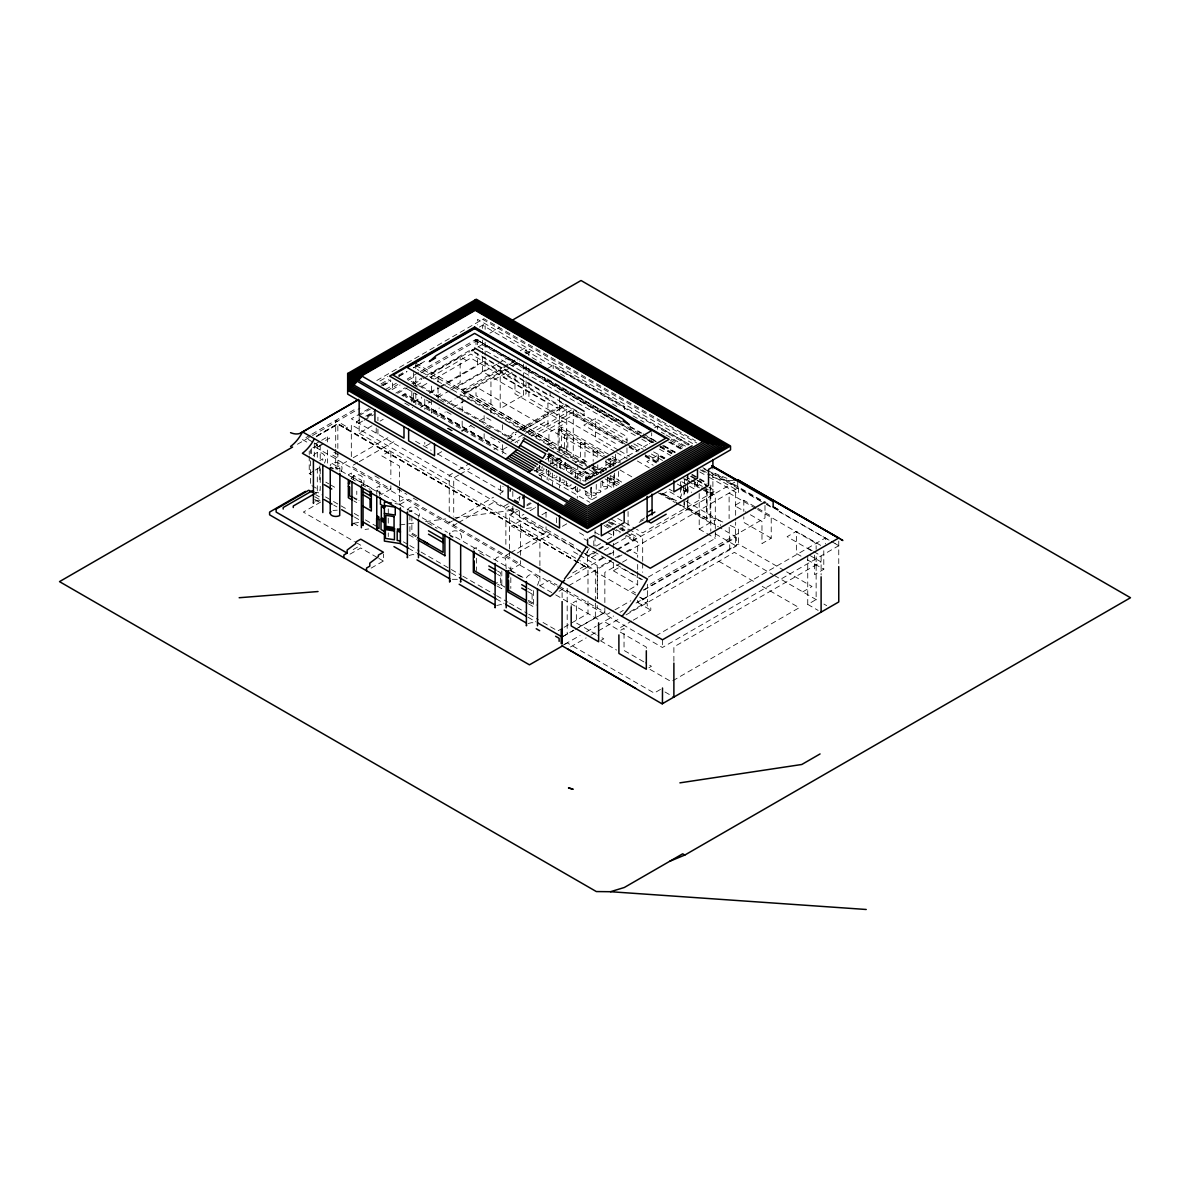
<?xml version="1.0" encoding="UTF-8"?>
<svg xmlns="http://www.w3.org/2000/svg" width="1190" height="1190" viewBox="0 0 1190 1190"><rect width="100%" height="100%" fill="white"/><g stroke="black" fill="none" stroke-linecap="round" stroke-linejoin="round"><path stroke-width="0.75" stroke-dasharray="5 3.75" d="M313.416 455.77C317.403 448.481 329.184 454.104 324.498 463.089M351.957 477.978L353.549 475.747L361.373 480.269L361.373 483.913M407.367 510.138C411.368 502.849 423.149 508.472 418.464 517.457M495.114 559.791L496.736 557.53L499.22 556.712L505.453 558.199L506.196 569.028M526.397 577.834C530.442 570.516 542.194 576.213 537.493 585.212M589.362 548.486L587.577 551.163L587.577 567.124L637.989 596.22M585.525 554.168L587.458 551.342M332.114 463.431L339.7 468.057A5.548 3.198 0 0 1 335.773 468.994M359.588 419.802L356.346 422.004L356.346 424.696L362.578 421.096M376.799 380.503L483.899 318.667L660.227 420.472M379.937 381.023L387.836 376.457M380.964 383.879L388.892 379.312M479.377 327.072L485.148 323.739L485.148 329.303M381.083 385.337L390.528 379.878M398.397 375.341L404.689 371.697M382.838 385.515L390.856 380.874M398.888 376.248L406.921 371.607M382.838 385.649L390.87 381.023M398.888 376.382L406.921 371.741M385.381 389.546L396.374 383.195M302.468 439.586L308.433 442.978M310.233 435.094L305.458 437.846L312.866 442.13M311.825 434.171L356.42 408.438M386.72 390.945L397.877 384.504M418.464 372.589L407.233 379.075L517.799 442.918M420.07 371.667L476 339.388L622.132 422.019M297.411 444.272L359.975 408.14M392.06 389.621L400.078 384.98M408.111 380.354L414.522 376.65M420.948 372.946L478.692 339.596M489.923 333.111L499.562 327.562M316.436 436.135L337.841 423.655L578.325 562.498M317.165 435.808L337.841 423.863M316.257 436.775L337.841 424.324L586.953 567.689M368.93 408.631L351.318 418.791L597.187 560.743L604.654 556.429M395.839 393.087L405.091 387.747M411.844 383.849L422.42 377.736M427.18 374.984L470.838 349.786M466.569 360.511L460.143 356.807L431.628 373.273L431.628 378.792M359.157 415.578L370.387 409.092M397.653 393.34L407.292 387.791M413.704 384.087L421.721 379.446M423.328 378.524L469.857 351.66M477.889 347.034L482.694 344.252L642.064 436.269M315.305 443.944L320.05 441.193M321.642 440.285L327.414 436.938L329.571 438.188L325.019 440.806M416.381 385.501L422.42 382.02M430.363 377.438L470.838 354.07L566.723 409.42L556.399 415.384M365.821 416.203L373.601 411.71M401.893 395.378L405.091 393.533L494.728 445.283L497.985 447.485L497.985 450.177L405.091 396.553M317.299 457.272L317.299 444.688L314.234 446.458L555.76 585.822M347.525 427.225L345.784 428.236L347.019 429.664L347.525 427.225L335.699 420.397L335.699 447.47M367.308 416.098L373.541 412.499M402.265 395.913L405.091 394.277L491.678 444.272L491.678 445.283L405.091 395.288L402.265 396.924M312.911 447.812L318.965 444.301M367.308 417.095L373.541 413.51M426.883 383.478L420.739 387.018L420.739 385.768L507.714 435.986L513.931 432.401M434.811 378.896L470.838 358.101L557.812 408.319L557.812 407.069L515.478 431.509M320.05 445.774L322.966 444.093M364.14 420.204L373.496 414.789M359.157 417.333L359.157 433.19L371.994 425.767M380.012 421.141L383.225 419.296M413.704 401.685L421.721 397.058M429.754 392.432L437.771 387.791M439.378 386.869L482.694 361.864L627.576 445.506M413.763 402.532L421.736 397.936M429.709 393.34L439.259 387.806M440.865 386.899L477.517 365.732L477.517 354.59M319.798 460.589L322.802 458.849L322.802 462.434M436.313 396.329L442.576 392.715M449.924 388.476L460.143 382.57L460.143 356.807M420.606 407.397L430.14 401.893M438.084 397.311L449.195 390.885M450.787 389.963L485.148 370.135L485.148 357.134M496.453 364.438L456.737 387.375L552.443 442.145L547.683 444.896M498.045 363.515L509.156 357.104M520.283 350.678L526.054 347.346L526.054 352.924M309.236 456.008L309.236 473.575L313.788 470.957M315.305 470.08L320.05 467.343M462.181 390.513L502.269 367.383M503.846 366.461L514.898 360.079M525.802 353.787L531.499 350.5M508.026 365.241L464.249 391.183M509.603 364.318L517.501 359.767M505.601 369.212L462.181 394.292L599.12 473.337M511.968 365.538L519.584 361.15M335.699 449.27L335.699 467.849L346.855 461.408M353.237 457.734L389.904 436.552M431.36 412.632L439.333 408.021M447.306 403.425L455.264 398.814M456.871 397.891L476 386.854L598.986 457.853M517.457 363.515L464.145 394.292L465.632 391.986M512.087 372.44L503.4 377.468L547.921 403.172L547.921 426.288M357.64 462.598L351.318 466.257L390.856 489.075L390.856 485.698M359.231 461.69L395.601 440.687M437.355 416.574L445.328 411.978M453.301 407.382L466.049 400.004M467.64 399.096L470.838 397.252L590.85 466.539M314.294 493.88L317.299 492.139L322.326 495.055M547.266 368.677L553.201 365.241L624.705 406.534L624.705 409.94M320.75 502.016L303.331 512.087L354.367 541.539M430.185 443.454L424.785 446.577L424.785 442.234M559.315 370.73L560.341 370.135L688.921 444.376M461.527 430.988L471.121 425.455M479.109 420.844L485.505 417.154L490.949 420.293M376.754 487.573L379.744 485.847L379.744 496.156M437.414 454.149L441.758 451.65M376.754 494.341L376.754 490.771L379.744 489.031M390.856 489.075L381.663 494.386L335.699 467.849M507.714 437.206L518.944 430.721M520.551 429.798L563.257 405.15L563.257 406.906L522.157 430.631M507.714 438.976L515.746 434.335M400.361 501.213L403.365 499.488M507.714 439.214L515.776 434.558M522.202 430.839L544.752 417.839L543.012 416.827M452.423 473.486L449.225 475.316L449.225 515.553M458.79 469.797L469.961 463.356M493.91 449.522L501.481 445.149M399.513 487.454L399.513 504.694L408.705 499.384L520.595 563.986L520.595 560.668M510.941 441.624L523.823 434.186M525.43 433.264L544.752 422.108M458.552 475.137L453.732 477.919L453.732 516.252M460.158 474.215L469.797 468.637M507.029 447.143L500.648 450.832L506.955 454.476M515.017 442.531L524.611 436.998M529.223 434.335L573.253 408.914L573.253 456.38L567.199 459.861M531.29 436.076L573.253 411.844L629.614 444.391M535.277 436.938L573.253 415.012L622.697 443.558M408.869 512.012L411.874 510.272L411.874 513.783M561.606 427.136L561.457 446.711L558.08 448.66L558.08 429.159L561.606 427.136L610.5 455.368M561.606 429.025L558.08 431.048L605.413 458.373M353.192 549.587L360.749 545.228L355.959 542.462M350.009 554.168L360.749 547.965L377.349 557.56M552.443 442.412L547.162 445.462L577.745 463.118M626.966 443.022L626.966 436.685L595.446 418.493L583.874 425.187L615.379 443.379L615.379 447.024M551.967 448.823L555.165 446.979L589.883 467.015M545.273 459.563L550.063 456.796L559.538 462.27L559.538 467.789M536.913 468.22L540.29 466.272L535.515 463.52M567.823 450.37L564.447 452.334L564.447 434.722L567.823 432.773L567.823 450.37L561.457 446.711M534.518 471.195L542.402 466.644M560.668 456.097L566.723 452.602L566.723 405.15L556.399 411.1L554.659 410.104M536.898 471.761L543.295 468.072M549.676 464.383L560.862 457.927M452.393 520.952L449.225 522.782L449.225 517.353M453.97 520.045L493.508 497.212M499.845 493.567L502.998 491.738L502.998 486.308M371.116 568.121L383.388 561.04L383.388 554.005M538.773 474.26L546.76 469.648M553.142 465.959L559.538 462.27M560.862 462.33L562.335 461.348M456.945 523.526L453.732 525.37L453.732 518.081M458.552 522.588L493.895 502.195L502.478 507.148L509.231 503.251M539.814 475.688L548.932 470.422M575.112 462.523L577.745 461.006M517.219 498.64L520.417 496.795M509.082 506.166L505.869 508.026L505.869 546.359M509.469 510.094L512.652 508.249M510.733 510.689L513.872 508.859M654.664 427.79L657.624 426.065L690.661 445.134M509.469 549.066L509.469 514.749L517.457 510.138M527.036 504.59L530.234 502.745M519.138 510.317L511.462 514.749L513.842 511.76L512.92 510.094M526.828 505.884L532.956 502.329M582.832 471.344L589.139 474.988L616.807 459.013L616.807 460.902M596.681 471.939L591.415 474.988L585.093 471.344M519.346 511.358L519.346 516.891L523.957 514.229M530.1 510.674L536.244 507.133M585.822 478.796L613.296 462.925L613.296 461.036M572.033 488.807L575.99 486.531M613.906 464.918L589.481 479.02L546.671 454.134M618.131 462.479L620.466 461.125L612.077 456.276M575.112 487.543L572.464 489.06L547.162 474.453L547.162 479.734M523.823 518.394L525.549 517.382L575.291 546.106L573.565 547.103M473.352 549.245L476.357 547.504L476.357 551.059M541.956 514.764L546.76 511.998M664.63 458.433L658.472 454.878L646.884 461.571L653.236 465.231M596.681 496.944L591.415 499.993L591.415 487.498M505.869 555.477L509.082 553.618M510.689 552.696L546.031 532.287L546.031 526.813M562.424 526.322L566.752 523.823M517.248 553.053L549.959 534.176L588.634 556.504L595.045 552.8L589.779 549.75M520.595 563.986L511.388 569.296L453.851 536.065M662.28 494.4L668.274 490.949L684.116 500.098M497.063 586.001L501.808 588.738L504.813 587.012L496.899 582.446M683.655 485.461L683.655 490.622L685.723 489.417L687.671 490.563L687.671 487.127M686.704 489.997L684.622 491.187L684.622 494.772M683.655 490.622L685.604 491.753L687.671 490.563M640.413 520.402L645.233 517.62M596.175 546.061L600.965 543.295M607.346 539.606L613.743 535.916L613.743 531.752M639.179 522.336L645.62 518.617M598.511 548.888L604.788 545.258M588.47 555.566L597.826 550.152M599.388 549.259L605.636 545.645M539.903 567.452L539.903 585.763L549.111 580.437L557.128 585.063M591.728 557.441L598.064 553.781M604.401 550.122L612.329 545.556M613.921 544.633L631.355 534.578M572.673 572.896L584.513 566.053L585.242 567.154M687.329 500.425L687.329 507.832L707.128 518.513L707.128 485.208L699.155 480.596M606.141 555.581L613.609 551.268M616.822 549.408L637.676 537.374L630.566 533.254M567.526 578.712L587.577 567.124M603.226 558.095L589.362 566.098L579.709 560.52M609.503 554.466L615.765 550.851M617.342 549.944L734.751 482.158M613.534 558.839L597.484 568.106L597.484 598.957M615.141 557.917L619.96 555.135M626.386 551.431L629.599 549.572L636.947 553.826M559.092 591.237L565.919 587.295M568.761 585.659L611.273 561.115M617.64 557.441L625.613 552.844M627.204 551.922L738.38 487.736L765.274 503.251M528.583 603.925L533.388 606.692L536.378 604.966M620.897 563.093L604.847 572.36L604.847 603.211M622.504 562.171L627.323 559.389M613.341 562.796L613.341 570.769L619.752 567.065L642.689 580.303M687.329 507.832L707.128 518.513M710.132 516.772L723.773 522.41M755.07 506.762L743.795 500.261L734.542 505.601L743.676 510.882M699.199 493.538L699.199 529.089L714.595 520.209L714.595 524.597M648.312 577.061L715.294 538.386L715.294 530.413M562.528 628.216L557.753 630.968L540.067 620.764M564.12 627.294L587.994 613.519L587.994 598.763M558.735 586.001L604.847 612.285L604.847 605.026M637.676 571.527L637.676 584.826L629.599 589.496L635.49 592.888M650.276 584.201L764.991 517.962L764.991 503.772M562.111 636.947L576.57 628.603M578.147 627.695L604.847 612.285M643.314 590.076L735.658 536.764L719.89 527.661M562.111 645.754L567.184 642.823M605.606 620.644L613.624 616.018M620.035 612.314L623.248 610.455M636.085 603.047L738.38 543.994L783.198 569.861M629.927 611.794L647.434 601.679L647.434 584.275M570.501 646.958L586.149 637.929M590.85 635.222L619.648 618.592M626.044 614.888L734.364 552.368L772.741 574.517M757.837 508.353L771.224 516.088L771.224 538.207L761.972 543.562L761.972 521.443L745.208 511.76M601.203 640.294L603.776 638.807L597.678 635.296M820.669 545.377L796.363 531.335L787.111 536.69L811.491 550.762M655.794 635.877L825.384 537.969L825.384 544.023M562.052 589.541L662.428 647.494L838.757 545.689L831.334 541.39L838.757 545.689M648.892 667.769L651.466 666.281L645.367 662.756M823.792 550.762L823.792 569.296L814.54 574.651L814.54 552.517M802.759 591.846L812.011 586.506L784.805 570.784M660.51 689.412L654.202 693.056L567.213 642.838M673.882 661.298L673.882 646.929L821.115 561.933L807.742 554.213L807.742 604.401L816.132 599.567L816.132 554.942M563.391 636.219L573.654 630.343M575.261 629.421L604.267 612.835L606.974 614.412L613.341 610.768M644.043 590.062L736.342 537.24L736.342 546.046L637.691 602.497L637.691 600.296M614.933 609.86L630.849 600.742M564.67 644.296L580.095 635.46M586.551 631.771L596.205 626.238M597.826 625.315L604.267 621.626L617.372 629.272L631.697 621.061M633.288 620.154L650.796 610.143L650.796 607.941L647.226 605.859L647.226 603.657L643.225 601.322L643.225 599.12L640.399 597.484M315.038 501.02L321.731 500.514M353.579 523.228L358.934 522.395M409.003 555.462L412.915 554.525L416.827 555.462M496.736 605.502L500.663 604.565L504.575 605.502M528.033 623.545L531.945 622.608L535.857 623.545M333.007 510.48L337.216 510.168M452.349 531.335C458.73 528.821 463.639 535.113 460.664 541.48M452.349 579.307L457.897 579.307M461.051 389.383L465.469 388.624M365.062 529.431L368.736 528.955M399.914 524.909L416.411 522.767M425.589 521.562L445.759 518.944M454.922 517.754L517.278 509.647M526.456 508.457L535.619 507.267M395.035 503.578L400.361 504.411L400.361 507.996M727.001 478.38L714.774 473.308L770.079 505.229M730.258 525.415L738.38 529.178L738.38 543.994M637.423 443.349L645.53 447.633M653.622 451.917L664.972 457.912M630.209 426.585L641.514 432.967M643.121 433.874L656.047 441.178M664.109 445.744L675.414 452.14M702.859 467.655L706.087 469.47M707.708 470.392L738.38 487.736L738.38 493.791L707.797 476.506M635.356 435.54L476 345.457L476 339.388L621.775 422.227M641.797 439.184L649.844 443.736M659.498 449.195L670.773 455.562M699.75 471.954L706.176 475.584M670.089 442.011L682.971 449.329L670.074 442.145M629.822 426.794L641.098 433.205M647.538 436.864L655.586 441.445M663.648 446.012L674.923 452.423M703.9 468.89L764.798 503.534M766.39 504.441L771.165 507.163M779.123 511.7L829.787 540.572L779.51 511.477M661.833 421.409L695.495 440.836M482.694 319.366L696.804 442.978M692.61 443.513L477.517 319.337L477.517 324.9M688.207 445.149L482.56 325.227L482.56 328.946M528.91 354.427L523.451 351.273L523.451 348.849M532.094 357.595L541.629 363.114M560.341 373.913L565.086 376.65M612.508 404.02L618.83 407.679M632.991 415.86L644.013 422.212M661.313 432.208L664.466 434.023M666.028 434.93L685.976 446.443M671.249 439.08L683.729 446.28M670.565 440.389L683.149 447.663M668.631 442.1L681.216 449.374M766.851 504.173L770.019 506.003M547.266 378.881L618.77 420.174L616.182 421.662L544.678 380.384L544.678 376.977M656.404 441.906L651.689 439.17L651.689 432.729M662.696 445.536L675.28 452.795M476 339.388L641.083 434.707M642.689 435.629L653.905 442.115M660.316 445.819L674.745 454.134M701.996 469.872L706.801 472.653M708.407 473.575L735.658 489.298L735.658 520.327M643.686 437.191L653.34 442.769M659.781 446.488L672.662 453.926M700.032 469.723L709.686 475.301M652.254 442.487L649.1 440.672L649.1 435.838M660.108 447.024L672.692 454.297M474.617 340.176L638.628 434.871M640.235 435.793L651.495 442.293L584.111 481.191L548.278 460.5L548.278 453.896M756.007 508.606L729.113 493.077L729.113 518.632M757.599 509.513L816.132 543.309L816.132 549.364M692.327 474.423L706.161 482.411M663.975 458.805L657.817 455.249L657.817 462.627M691.673 474.795L697.816 478.35M699.363 479.228L707.053 483.676M691.167 476L697.563 479.674M690.512 476.372L695.302 479.139M696.909 480.061L706.488 485.579M474.007 351.63L627.368 440.166M633.764 443.855L643.344 449.389M651.346 454.015L662.533 460.471M697.712 480.775L707.291 486.308M708.898 487.231L715.294 490.935L642.689 532.837L636.546 529.297M474.617 352.686L550.137 396.285L550.137 391.629M559.508 401.699L584.111 415.905L584.111 412.796M631.221 445.328L639.209 449.939M648.803 455.473L658.397 461.006M686.734 477.369L689.873 479.183M691.435 480.091L702.383 486.413M703.959 487.32L710.207 490.935L712.349 495.323L701.133 488.852M812.205 550.717L807.742 548.144L807.742 551.178M813.692 551.58L821.115 555.864L821.115 574.934M573.253 413.317L625.762 443.632M627.368 444.569L638.554 451.025M644.95 454.714L659.334 463.029M694.514 483.333L700.91 487.022M702.502 487.945L715.294 495.323L715.294 528.613M629.198 446.443L637.245 451.084M645.292 455.725L656.568 462.241M685.544 478.975L691.985 482.694M693.591 483.616L703.245 489.194M704.852 490.116L712.899 494.772L712.899 466.867M629.094 447.262L637.081 451.873M645.084 456.484L656.27 462.955M683.491 478.663L686.704 480.522M688.296 481.444L699.527 487.915M681.766 481.697L688.103 485.356M689.679 486.279L694.439 489.016M771.224 538.207L743.795 522.38L743.795 516.847M618.25 449.969L528.91 398.382L528.91 380.77M619.841 450.891L629.421 456.41M637.394 461.021L650.157 468.384M677.259 484.032L682.048 486.799M683.64 487.721L691.613 492.318M801.019 556.147L796.363 553.469L796.363 531.335M807.236 559.731L823.792 569.296M615.215 451.769L595.446 440.36L595.446 418.493M616.688 452.616L626.966 458.552L626.966 447.619M669.107 489.09L672.29 490.935M561.457 429.099L605.769 454.521M612.077 458.165L620.466 463.014M685.708 501.02L720.575 521.146L720.575 525.549M558.08 429.159L606.989 457.391M608.566 458.314L615.736 462.449M606.989 459.281L613.296 462.925M676.485 500.826L661.476 492.913L675.831 501.198M605.413 461.571L611.853 465.29M619.886 469.931L632.753 477.354M660.019 493.091L678.479 503.757M679.728 504.471L718.373 526.783M657.817 492.586L674.745 502.359M676.277 503.236L710.132 522.782L710.132 485.446M492.868 405.388L476 395.645L476 386.854M715.339 533.834L735.584 545.6L735.658 522.157M415.831 363.277L589.66 463.594M591.103 464.427L604.074 471.909M610.396 475.569L621.686 482.084M415.712 365.345L548.501 442.011L548.501 445.238L417.288 369.48M592.456 467.462L602.066 473.01M610.068 477.636L619.678 483.185M699.199 529.089L715.294 538.386M591.475 467.938L601.024 473.441M607.376 477.116L613.743 480.79L613.743 488.465L600.92 481.058M607.168 477.993L618.666 484.628M729.857 549.75L729.113 525.935M774.333 575.439L819.107 601.292M823.911 604.059L826.678 605.665M579.352 464.041L582.564 465.9M589.005 469.619L597.053 474.26M605.1 478.916L621.195 488.197M584.9 471.805L592.918 476.431M549.825 453.598L565.562 462.687L565.562 465.067M549.706 454.104L589.139 476.878L589.139 474.988M565.562 464.71L570.322 467.462L570.322 471.523L572.807 472.951L572.807 476.06M807.742 604.401L818.14 610.411M547.965 456.93L588.262 480.195M574.086 476.803L577.938 479.035M439.631 399.662L445.997 403.336M485.788 426.303L492.154 429.977M413.257 384.668L417.512 387.122M718.849 561.308L755.829 582.669M762.255 586.372L799.234 607.718L671.234 681.632L648.729 668.631M584.811 490.741L587.905 492.526L587.905 497.465L591.46 499.517M406.608 388.624L417.199 394.738M426.347 400.019L432.639 403.648M446.771 411.814L451.486 414.537M470.348 425.425L476.625 429.055M490.697 437.176L499.919 442.502M424.785 405.016L502.998 450.177L502.998 455.606M533.745 469.946L589.779 502.299M617.714 518.423L635.014 528.42M611.303 519.123L619.321 523.749M620.927 524.671L627.338 528.375M628.87 529.267L642.689 537.24L642.689 561.308M404.823 403.142L412.737 407.709M448.08 428.117L452.899 430.899M611.615 522.321L616.271 524.998M620.927 527.691L624.943 530.011M447.291 428.311L452.022 431.033M609.25 521.815L618.666 527.244M620.243 528.152L628.082 532.689M608.343 522.425L612.984 525.102M619.187 528.687L623.218 531.008M625.94 532.585L634.225 537.374L633.303 539.025L635.683 542.015L625.286 536.021M606.96 524.284L614.724 528.762M616.271 529.654L620.927 532.346M626.297 535.44L637.676 542.015L637.676 557.322M605.963 524.864L610.619 527.542M612.166 528.449L619.916 532.912M604.074 525.504L608.7 528.167M607.361 532.242L613.743 535.916M594.926 532.183L599.715 534.95M579.471 532.748L583.338 534.994L583.338 538.43L586.611 540.32M415.533 441.237L431.167 450.266M437.548 453.94L502.998 491.738M593.81 551.595L642.436 579.679M613.341 570.769L637.676 584.826M519.346 516.891L546.031 532.287M509.469 514.749L549.111 537.642L523.823 523.035L526.025 518.78L525.549 517.382M573.565 551.758L578.117 554.391M579.634 555.254L597.187 565.399L597.187 598.778M449.225 481.221L351.318 424.696L351.318 456.93M359.157 433.19L578.102 559.583M639.566 597.127L647.434 601.679M579.932 563.42L584.513 566.053M578.474 562.706L337.841 423.774L337.841 450.088M581.151 564.343L587.994 568.195M333.974 452.304L338.213 454.759M374.924 475.94L381.306 479.63M397.267 488.837L406.861 494.386M413.272 498.089L419.668 501.778M314.339 442.978L317.299 444.688M332.754 455.145L336.993 457.6M557.232 586.744L562.111 589.496L562.111 601.694M376.754 490.771L400.361 504.411M371.325 488.019L348.358 474.765L351.362 473.04L351.362 478.335M399.513 504.694L447.455 532.376M539.903 585.763L554.124 593.959M555.7 594.881L598.63 619.663M511.001 570.516L525.385 578.831M351.05 478.44L356.777 481.742M361.299 484.345L370.09 489.417M427.671 522.856L437.072 528.286M479.674 552.889L485.996 556.533M509.409 570.099L522.187 577.477M527.661 588.113L532.109 590.686L532.109 603.806L527.661 601.233M497.494 570.977L500.395 572.643L500.395 585.763L497.494 584.097M527.661 591.49L532.109 594.063M497.494 574.354L500.395 576.034M596.16 634.404L576.347 622.98L576.347 600.846L571.2 603.821L571.2 607.004M643.85 661.878L624.036 650.439L624.036 628.32L618.889 631.295L646.319 647.122L646.319 650.766M351.362 496.037L359.008 500.454M325.792 482.129L328.782 483.854M330.284 484.717L334.762 487.305M353.921 498.312L356.777 499.964L356.777 491.128M600.504 640.785L616.569 650.067M309.236 473.575L311.393 474.825M416.574 535.738L411.874 533.031L411.874 515.523M528.39 600.34L534.786 604.029M353.966 501.005L356.777 502.626M416.069 536.764L409.91 533.209L409.91 523.466M408.869 534.756L416.708 539.278M311.914 485.669L320.214 490.459L320.214 463.267M664.972 691.985L673.882 697.132M325.524 496.899L331.906 500.573M333.498 501.496L347.852 509.781M354.233 513.47L359.008 516.222M365.389 519.911L378.152 527.274M403.365 541.837L408.2 544.618M409.806 545.556L419.445 551.119M421.052 552.056L461.259 575.261M462.865 576.183L495.04 594.762M496.647 595.684L507.907 602.185M509.513 603.122L527.2 613.326M528.806 614.263L538.46 619.826M312.271 490.756L317.299 493.657L317.299 466.242M315.558 494.609L319.337 496.78M333.691 505.066L336.874 506.91M354.412 517.04L359.202 519.807M408.349 548.173L416.322 552.785M451.412 573.045L457.793 576.719M496.066 598.823L504.039 603.419M527.973 617.238L535.946 621.849M314.785 496.751L320.824 500.231M314.666 499.428L320.794 502.968M353.549 523.258L358.235 525.965M378.851 558.422L383.388 561.04M637.691 602.497L650.796 610.143M838.757 541.093L838.757 564.759M743.795 500.261L743.795 511.313M737.726 481.98L737.726 488.108M710.787 485.074L710.787 531.201M706.488 489.283L706.488 518.899M697.399 482.099L697.399 489.149M694.811 481.846L694.811 488.882M687.984 474.156L687.984 479.704M687.984 487.097L687.984 494.505M687.984 496.349L687.984 507.461M687.329 474.527L687.329 480.076M687.329 481.935L687.329 493.032M685.604 486.591L685.604 491.753M684.622 478.901L684.622 486.026M684.622 501.927L683.982 507.684L683.982 498.788M683.982 489.908L683.982 497.018M681.275 485.089L681.275 496.185M680.62 481.757L680.62 485.461M680.62 487.32L680.62 498.417M662.503 639.789L662.503 647.449M658.472 454.878L658.472 462.241M657.624 426.065L657.624 429.293M642.689 563.153L642.689 572.331M637.676 564.432L637.676 569.757M628.082 511.507L628.082 530.933M622.816 526.932L622.816 530.457M618.443 471.478L618.443 480.284A2.306 1.339 0 0 1 614.977 481.444A2.306 1.339 0 0 1 614.977 479.139A2.306 1.339 0 0 1 618.443 480.284M615.379 454.312L615.379 463.416M614.397 473.07L614.397 483.631A2.306 1.339 0 0 1 610.931 484.791A2.306 1.339 0 0 1 610.931 482.486A2.306 1.339 0 0 1 614.397 483.631M613.832 462.672L613.832 466.197M613.832 475.003L613.832 480.284M613.341 530.844L613.341 536.169M613.341 543.265L613.341 548.605M613.341 550.375L613.341 555.7M610.619 466.971L610.619 458.165A2.306 1.339 0 0 1 608.313 459.504M609.771 478.35L609.771 483.631M607.331 477.145L607.331 487.707A2.306 1.339 0 0 1 603.865 488.867A2.306 1.339 0 0 1 603.865 486.561A2.306 1.339 0 0 1 607.331 487.707M606.007 459.92L606.007 470.496M602.72 480.671L602.72 487.707M600.876 482.634L600.876 491.44A2.306 1.339 0 0 1 597.41 492.601A2.306 1.339 0 0 1 597.41 490.28A2.306 1.339 0 0 1 600.876 491.44M597.782 450.757L597.782 457.793M597.782 464.844L597.782 468.354A2.306 1.339 0 0 1 594.331 469.514A2.306 1.339 0 0 1 594.331 467.209A2.306 1.339 0 0 1 597.782 468.354M597.187 605.472L597.187 608.209M596.264 484.404L596.175 494.147A2.306 1.339 0 0 1 592.709 495.308A2.306 1.339 0 0 1 592.709 493.002A2.306 1.339 0 0 1 596.175 494.147M595.342 601.337L595.342 570.308L587.994 566.053L587.994 596.978M595.342 603.166L595.342 617.759M595.045 530.621L595.045 534.176M595.045 535.946L595.045 546.076M593.81 540.855L593.81 545.913M593.17 450.757L593.17 461.318M593.17 463.074L593.17 468.354M591.564 487.112L591.564 494.147M590.448 487.528L590.448 494.564A2.306 1.339 0 0 1 586.982 495.724A2.306 1.339 0 0 1 586.982 493.419A2.306 1.339 0 0 1 590.448 494.564M585.822 476.967L585.822 482.248M585.822 491.054L585.822 494.564M584.989 443.364L584.989 460.976A2.306 1.339 0 0 1 581.523 462.122A2.306 1.339 0 0 1 581.523 459.816A2.306 1.339 0 0 1 584.989 460.976M580.363 443.364L580.363 460.976M580.199 472.4A2.306 1.339 0 0 1 576.748 473.546A2.306 1.339 0 0 1 576.748 471.24A2.306 1.339 0 0 1 580.199 472.4L580.199 481.206M577.745 464.576L577.745 478.871M577.314 487.528L577.314 498.089M575.588 472.4L575.588 477.681M575.588 486.487L575.588 489.997M571.14 467.164A2.306 1.339 0 0 1 567.675 468.31A2.306 1.339 0 0 1 567.675 466.004A2.306 1.339 0 0 1 571.14 467.164L571.14 474.2M567.184 588.395L567.184 634.017M566.514 467.164L566.514 470.675M566.514 481.251L566.514 484.761M565.027 463.624L565.027 470.675M560.401 463.624L560.401 468.92M560.401 477.711L560.401 481.236M559.508 397.044L559.508 419.609L514.987 393.905L514.987 376.695M559.538 476.997L559.538 488.049M559.166 451.56L559.166 419.133L565.696 422.911L548.932 432.58L548.932 445.447M557.009 458.998A2.306 1.339 0 0 1 553.543 460.158A2.306 1.339 0 0 1 553.543 457.838A2.306 1.339 0 0 1 557.009 458.998L557.009 467.804M556.37 517.769L556.37 523.213M553.201 365.241L553.201 368.647M552.383 458.998L552.383 464.279M552.383 473.085L552.443 487.245M547.415 454.312A2.306 1.339 0 0 1 550.881 455.473L550.881 464.264M548.932 452.795L548.932 461.973M548.501 454.446L548.501 461.824M548.501 471.047L548.501 480.254M546.269 469.559L546.269 473.07M546.031 512.206L546.031 517.695M541.599 478.544L541.599 476.521L536.898 473.798L536.898 467.938M539.903 565.666L539.903 542.521L511.388 526.054L520.595 520.744L520.595 557.366M539.486 465.632L539.486 469.157M533.388 590.597L533.388 606.692M528.91 351.987L528.91 355.765M528.91 368.275L528.91 377.2M526.054 365.91L526.054 373.333M526.054 380.755L526.054 393.741L500.202 408.661L500.202 369.956L505.646 373.095L490.949 381.588L490.949 413.257M523.451 364.095L523.451 395.244L482.56 371.622L482.56 351.214M519.346 496.632L519.346 500.306M512.816 491.47L512.816 497.048M512.816 506.315L512.816 511.893M510.808 566.946L510.808 570.516M510.808 577.671L510.808 588.41M509.469 550.94L509.469 557.56M502.463 424.726L502.463 433.785M502.463 444.673L502.463 453.732M501.808 570.992L501.808 588.738M500.648 485.52L500.648 494.638M485.148 342.289L485.148 355.289M484.137 415.637L484.137 424.711M484.137 433.725L484.137 442.531M482.56 340.072L482.56 349.354M477.517 339.745L477.517 347.168M476.357 558.155L476.357 570.575M462.181 397.862L462.181 412.156M462.181 421.052L462.181 431.628M438.054 376.977L438.054 386.185M438.054 388.014L438.054 402.741M431.628 386.155L431.628 394.202M431.524 399.498L431.524 413.882M424.785 399.111L424.785 409.405M415.831 363.753L415.831 369.317M415.831 376.739L415.831 386.021M415.831 393.444L415.831 404.585M415.295 383.849L415.295 385.605M413.421 372.574L413.421 383.701M413.421 392.983L413.421 402.265M411.844 391.094L411.844 401.982M409.91 515.315L409.91 520.09M399.513 485.669L399.513 466.108L381.663 455.8L390.856 450.489L390.856 478.945M392.536 382.957L392.536 389.948M388.267 508.874L388.267 516.267M388.267 518.111L388.267 525.504M388.267 532.897L388.267 536.586M377.929 417.154L377.929 420.769M377.929 429.084L377.929 434.008M376.219 427.969L376.219 433.026M363.039 485.297C366.654 478.157 359.752 472.192 353.579 475.732L353.579 479.377M341.322 471.225C344.446 464.561 336.934 460.381 331.861 463.535A5.548 3.198 0 0 0 330.24 465.796M339.894 467.908L339.894 471.567M337.841 451.888L337.841 469.098M327.414 436.938L327.414 444.019M327.414 450.013L327.414 463.089M320.214 445.134L320.214 461.452M319.798 465.974L319.798 482.129M314.294 443.379L314.294 456.841M311.393 448.675L311.393 455.651M310.531 449.746L310.531 453.435M310.531 460.842L310.531 484.865M309.236 450.98L309.236 454.506M733.323 480.596A153.822 88.804 -60 0 1 712.899 477.16M543.785 468.488A2.306 1.339 0 0 1 542.194 470.466A2.306 1.339 0 0 1 539.516 468.92A2.306 1.339 0 0 1 542.938 467.997M550.881 473.07A2.306 1.339 0 0 1 547.98 474.364A2.306 1.339 0 0 1 546.582 472.415A2.306 1.339 0 0 1 550.211 472.132M550.881 455.473A2.306 1.339 0 0 1 547.415 456.618M556.697 475.94A2.306 1.339 0 0 1 555.477 477.859A2.306 1.339 0 0 1 552.413 476.833A2.306 1.339 0 0 1 554.689 475.271M564.715 480.567A2.306 1.339 0 0 1 563.123 482.545A2.306 1.339 0 0 1 560.445 481.013A2.306 1.339 0 0 1 563.867 480.091M592.233 477.488A2.306 1.339 0 0 1 592.471 475.479A2.306 1.339 0 0 1 595.863 475.881M596.562 474.498A2.306 1.339 0 0 1 597.41 472.683A2.306 1.339 0 0 1 600.563 473.159M603.865 471.255A2.306 1.339 0 0 1 603.389 469.157A2.306 1.339 0 0 1 607.034 469.44M610.455 466.971A2.306 1.339 0 0 1 610.931 464.873A2.306 1.339 0 0 1 614.308 465.677M615.542 463.966A2.306 1.339 0 0 1 613.861 462.449A2.306 1.339 0 0 1 616.331 461.348A2.306 1.339 0 0 1 618.443 462.672M610.544 476.119A2.306 1.339 0 0 1 609.949 476.714M424.592 361.403L413.346 367.889L424.592 361.537M321.24 444.644L318.325 446.815L321.24 444.644M586.982 478.112A2.306 1.339 0 0 0 590.448 476.967A2.306 1.339 0 0 0 586.982 475.807A2.306 1.339 0 0 0 586.982 478.112M561.085 464.576A2.306 1.339 0 0 0 564.952 463.981A2.306 1.339 0 0 0 562.111 462.345A2.306 1.339 0 0 0 561.085 464.576M567.199 485.713A2.306 1.339 0 0 0 571.051 485.118A2.306 1.339 0 0 0 568.225 483.482A2.306 1.339 0 0 0 567.199 485.713M576.748 491.158A2.306 1.339 0 0 0 580.199 489.997A2.306 1.339 0 0 0 576.748 488.852A2.306 1.339 0 0 0 576.748 491.158M581.047 444.301A2.306 1.339 0 0 0 584.9 443.706A2.306 1.339 0 0 0 582.074 442.07A2.306 1.339 0 0 0 581.047 444.301M593.84 451.694A2.306 1.339 0 0 0 597.707 451.099A2.306 1.339 0 0 0 594.881 449.463A2.306 1.339 0 0 0 593.84 451.694"/><path stroke-width="1.5" d="M561.204 643.552L561.264 629.57L562.111 630.06L562.052 644.028L562.111 601.694M662.428 703.751L662.503 688.013M313.61 502.463L313.416 503.281L313.416 459.429M407.56 556.905L407.367 557.738L407.367 511.968M449.582 534.102L449.775 533.269M495.308 606.945L495.114 607.778L495.114 563.495M526.59 624.973L526.397 625.806L526.397 581.523M548.278 448.942L547.073 451.397L524.611 438.426L518.706 447.589M314.353 438.723L313.58 440.181A26.225 15.143 -60 0 1 302.394 453.286L550.152 596.398A26.225 15.291 -60 0 0 562.245 581.88M585.718 547.817L575.648 563.896L564.462 578.965M352.701 523.898L351.957 525.489L351.957 481.638M450.326 580.482L449.582 582.074L449.582 537.791M475.227 299.85L729.455 446.622L587.399 528.628L347.659 390.216L362.147 376.204L587.399 506.256L692.089 445.819M539.472 462.627L541.167 460.56M505.765 459.117L517.01 449.656M473.174 349.726L471.805 350.693L474.617 349.072M347.659 373.496L476.312 299.211L730.541 445.997L730.541 449.88L587.399 532.525L347.659 394.113L347.659 373.496L355.141 375.817L362.147 376.204M358.74 399.423L302.513 431.881A26.24 15.143 60 0 1 290.553 432.654M300.921 432.937L357.134 400.495M435.585 357.937L429.337 361.552L436.195 355.572L474.617 333.393L622.534 418.791L629.391 424.771L623.01 421.082M292.591 447.038L59.5 581.627L596.339 891.563L610.485 891.712L866.231 909.487M510.793 321.077L581.032 280.513L1130.5 597.737L684.83 855.045L669.717 861.292M305.458 491.366L269.595 512.087L269.595 514.824L529.446 664.838L562.379 645.991M314.294 493.88L293.261 506.018L293.261 507.535M366.52 570.784L366.52 568.047L369.793 566.143L369.793 563.123L378.346 556.667L378.346 555.15L383.388 552.234L360.749 539.174L355.706 542.075L355.706 543.592L347.153 550.048L347.153 553.082L343.88 554.971L343.88 557.708M532.852 469.41L528.226 472.088L530.16 470.898L507.699 457.942M423.759 541.197L428.474 543.919M589.362 538.192L593.81 535.619L650.276 568.225L764.991 502.002M773.232 507.059L777.977 509.796L773.173 506.94L773.173 501.659L712.899 466.867L708.526 469.396L708.526 485.371L647.137 521.919L647.137 496.379M648.58 511.76L652.046 509.751M646.839 516.683L654.887 512.042M606.365 544.351L647.137 520.818M666.192 514.214L650.945 523.005L648.297 521.473M562.111 581.821L564.551 580.423M562.082 636.977L537.538 622.772M562.052 645.798L635.683 688.311M567.377 648.773L662.116 703.87L838.757 601.947L838.757 566.619M738.38 480.061L838.757 538.014L662.503 639.789L302.513 431.881L301.754 433.339A26.225 15.143 -60 0 1 290.553 446.458M820.074 753.939L801.792 764.486L679.907 782.856M610.485 891.712L624.334 887.487L682.673 853.81L684.83 855.045M239.16 597.737L318.028 591.534M733.709 479.674L736.03 479.912M391.495 503.028L384.385 501.942L384.385 541.093L400.361 543.562L408.349 548.173M384.385 505.482L395.259 507.163L395.259 515.077L384.385 513.396M400.361 529.386L397.43 528.925L397.43 530.428L400.361 530.889M400.524 531.9L397.192 531.38L397.192 540.438L400.524 540.944M711.962 465.796L838.757 538.014M711.947 465.945L737.711 480.582M738.38 480.21L842.847 540.513L840.735 539.293M474.617 348.03L584.111 411.249M523.288 440.821L545.749 453.792L544.321 456.127L542.789 458.388L520.327 445.432M515.24 451.59L537.702 464.561M513.411 453.405L535.872 466.376M511.536 455.071L533.998 468.042M509.632 456.588L532.094 469.559M570.664 498.595L587.399 508.264L702.74 441.683L475.227 310.337L361.016 376.278L361.016 377.572M569.519 499.934L587.399 510.257L705.015 442.353L475.227 309.697L359.886 376.293L359.886 378.896M565.994 503.742L587.399 516.103L712.066 444.123L475.227 307.392L356.36 376.025L356.36 382.704M564.789 504.932L587.399 517.992L714.491 444.629L475.227 306.485L355.141 375.817L355.141 383.894M514.467 500.157L518.423 502.433M587.756 547.564L359.157 415.578L359.157 400.465M450.162 535.485L452.736 536.973M348.358 483.17L349.622 483.899L349.622 480.76M362.772 491.485L371.325 496.423M428.474 530.799L443.111 539.249L443.111 542.625L428.474 534.176M521.726 584.677L526.173 587.25M488.837 565.979L496.052 570.144M385.129 507.074L380.428 504.352L380.428 498.015M348.358 486.264L349.622 487.007L349.622 495.828L352.493 497.48M362.772 494.594L371.325 499.532M384.236 508.249L381.306 506.553L381.306 517.531L384.236 519.227M521.726 588.068L526.173 590.627M488.837 569.356L496.052 573.52M352.567 500.202L348.358 497.762L348.358 479.808M362.712 506.048L371.325 511.031L371.325 491.381M417.601 537.642L443.111 552.368L443.111 534.474M526.173 600.37L508.546 590.195L508.546 580.452M496.052 583.264L474.17 570.635L474.17 560.892M324.29 484.717L331.772 489.045M376.754 515.746L378.866 516.966L378.866 518.468L376.754 517.248M384.861 520.64L380.934 518.379L380.934 519.762L384.861 522.023M418.27 540.186L444.896 555.566M526.991 603.003L507.803 591.921L507.803 570.932M495.486 585.093L473.352 572.316L473.352 551.312M384.935 522.99L381.023 520.729L381.023 529.52L384.935 531.781M324.111 499.547L332.084 504.144M341.664 509.677L352.82 516.118M362.4 521.651L385.381 534.92M417.913 553.692L449.82 572.122M459.385 577.641L496.066 598.823M505.646 604.341L526.367 616.316M393.964 546.597L407.664 554.51M416.991 559.88L449.82 578.831M459.176 584.245L494.876 604.847M504.173 610.217L526.129 622.891M536.214 628.722L539.695 630.73M347.153 553.082L276.154 512.087L276.154 509.052L308.745 490.235L312.271 492.273L312.271 490.756L283.19 507.535L283.19 509.052M555.611 636.278L559.121 638.316L559.121 641.351M362.296 523.898L363.039 525.489L363.039 488.956M460.471 581.255L460.664 582.074L460.664 545.169M821.115 576.793L821.115 612.121M712.899 459.578L712.899 466.867M697.504 469.857L697.504 478.216L673.897 491.857L673.897 480.775M673.882 663.098L673.882 697.132M652.046 494.133L652.046 514.913M646.319 650.766L646.319 669.241L618.889 653.414L618.889 634.924M624.17 510.465L624.17 522.663L601.307 535.857L601.307 523.66M598.63 622.831L598.63 641.782L571.2 625.94L571.2 607.004M587.577 539.219L587.577 544.499L647.434 579.054A140.673 81.218 -60 0 1 621.968 616.375M559.523 515.567L559.523 527.988L538.088 515.612L538.088 503.191M537.493 588.901L537.493 625.806M524.061 495.085L524.061 507.505L508.16 498.327L508.16 485.907M522.886 496.81L522.886 498.536M510.153 489.462L510.153 491.187M508.546 570.709L508.546 577.076M506.196 570.873L506.196 607.778M474.17 551.149L474.17 557.515M444.896 534.563L444.896 555.894M434.529 444.093L434.529 455.815L408.631 440.865L408.631 429.144M418.464 519.286L418.464 557.738M403.99 426.57L403.99 438.188L374.924 421.409L374.924 409.791M400.361 507.981L400.361 543.562M376.754 496.126L376.754 529.937M370.09 490.994L370.09 495.709M370.09 498.818L370.09 507.639M361.373 485.743L361.373 527.765M339.894 473.397L339.7 515.523A5.548 3.198 0 0 1 332.397 515.791A5.548 3.198 0 0 1 330.984 511.655M330.24 467.625L330.24 513.262M322.802 465.082L322.802 512.533M333.007 468.577A5.548 3.198 0 0 1 330.984 467.402M475.227 301.1L348.938 374.017L348.938 389.264L587.399 526.947L726.912 446.399L475.227 301.1M475.227 302.29L350.187 374.478L350.187 388.282L587.399 525.236L724.398 446.146L475.227 302.29M475.227 303.435L351.452 374.895L351.452 387.241L587.399 523.481L721.884 445.834L475.227 303.435M475.227 304.506L352.686 375.267L352.686 386.17L587.399 521.681L719.4 445.477L475.227 304.506M475.227 305.533L353.921 375.564L353.921 385.054L587.399 519.851L716.93 445.075L475.227 305.533M475.227 308.225L357.55 376.159L357.55 381.469L587.399 514.184L709.686 443.587L475.227 308.225M475.227 308.983L358.726 376.263L358.726 380.205L587.399 512.236L707.336 442.992L475.227 308.983M474.617 327.027L389.621 376.1L584.111 488.406L669.122 439.318L474.617 327.027M474.617 327.919L393.012 375.029L584.111 485.356L665.716 438.247L474.617 327.919M474.617 328.618L407.233 367.517L584.111 469.634L651.495 430.735L474.617 328.618M572.896 789.178L568.552 787.914L572.896 789.178M394.054 516.579L385.887 515.315L385.887 526.292L394.054 527.557L394.054 516.579M394.545 528.687L385.486 527.289L385.486 528.672L394.545 530.071L394.545 528.687M394.44 530.978L385.381 529.58L385.381 538.371L394.44 539.769L394.44 530.978M379.03 519.554L376.635 518.171L376.635 527.23L379.03 528.613L379.03 519.554"/></g></svg>
